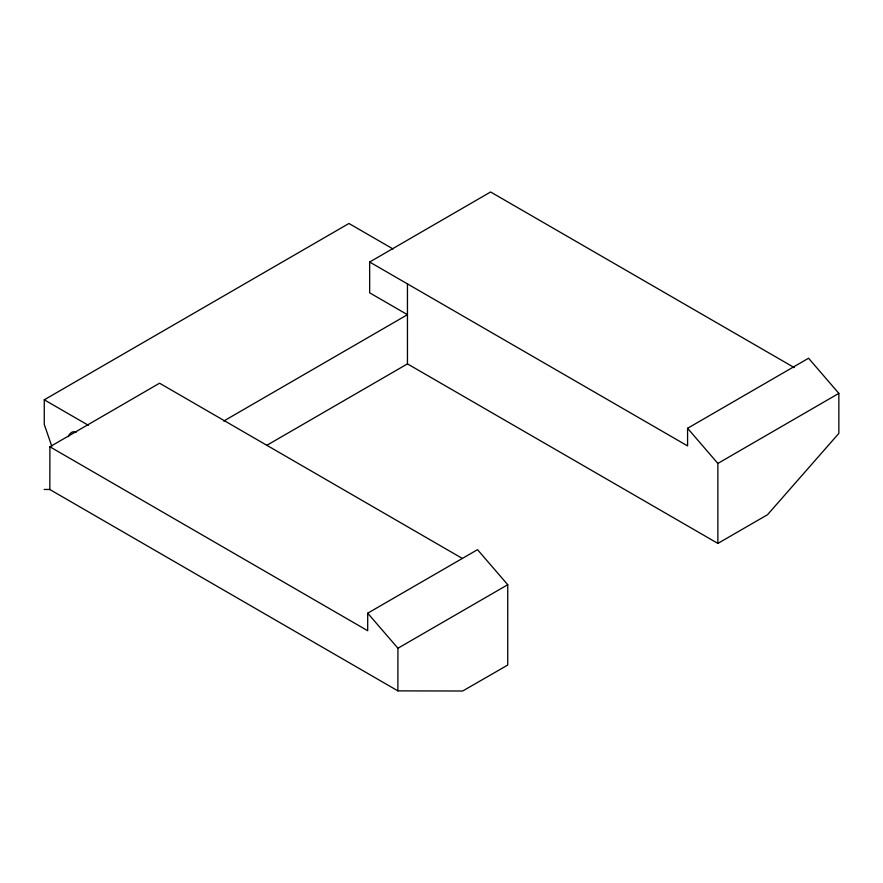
<?xml version="1.0" encoding="UTF-8"?>
<svg xmlns="http://www.w3.org/2000/svg" width="883" height="883" viewBox="0 0 883 883"><rect width="100%" height="100%" fill="white"/><g stroke="black" fill="none" stroke-linecap="round" stroke-linejoin="round"><path stroke-width="1.32" d="M49.901 446.787L49.823 489.513L397.88 690.87L462.67 691.014L507.736 665.054L507.747 584.723L477.515 549.668L367.703 613.188L367.692 630.727L49.901 446.787L159.558 383.211L461.986 558.233M397.88 690.87L397.935 648.243L367.703 613.188M407.449 283.907L407.46 363.884L717.879 543.409L767.537 514.701L838.85 433.365L838.85 393.376L808.563 358.233L687.581 428.288L687.581 445.915L369.657 262.03L490.606 191.986L794.281 367.604M51.821 446.268L44.26 424.447L44.26 399.811L348.94 223.487L393.056 248.962M223.73 421.059L407.449 314.69L369.657 292.814L369.657 262.03M266.688 445.396L407.46 363.884M397.935 648.243L507.747 584.723M717.879 543.409L717.868 463.432L838.85 393.376M44.15 489.447L49.823 489.513M44.26 399.811L88.366 425.286M687.581 428.288L717.868 463.432M68.499 436.644A16.06 9.271 59.9 0 1 69.636 434.138L71.435 432.46A16.06 9.271 59.9 0 1 76.523 432.008"/></g></svg>
